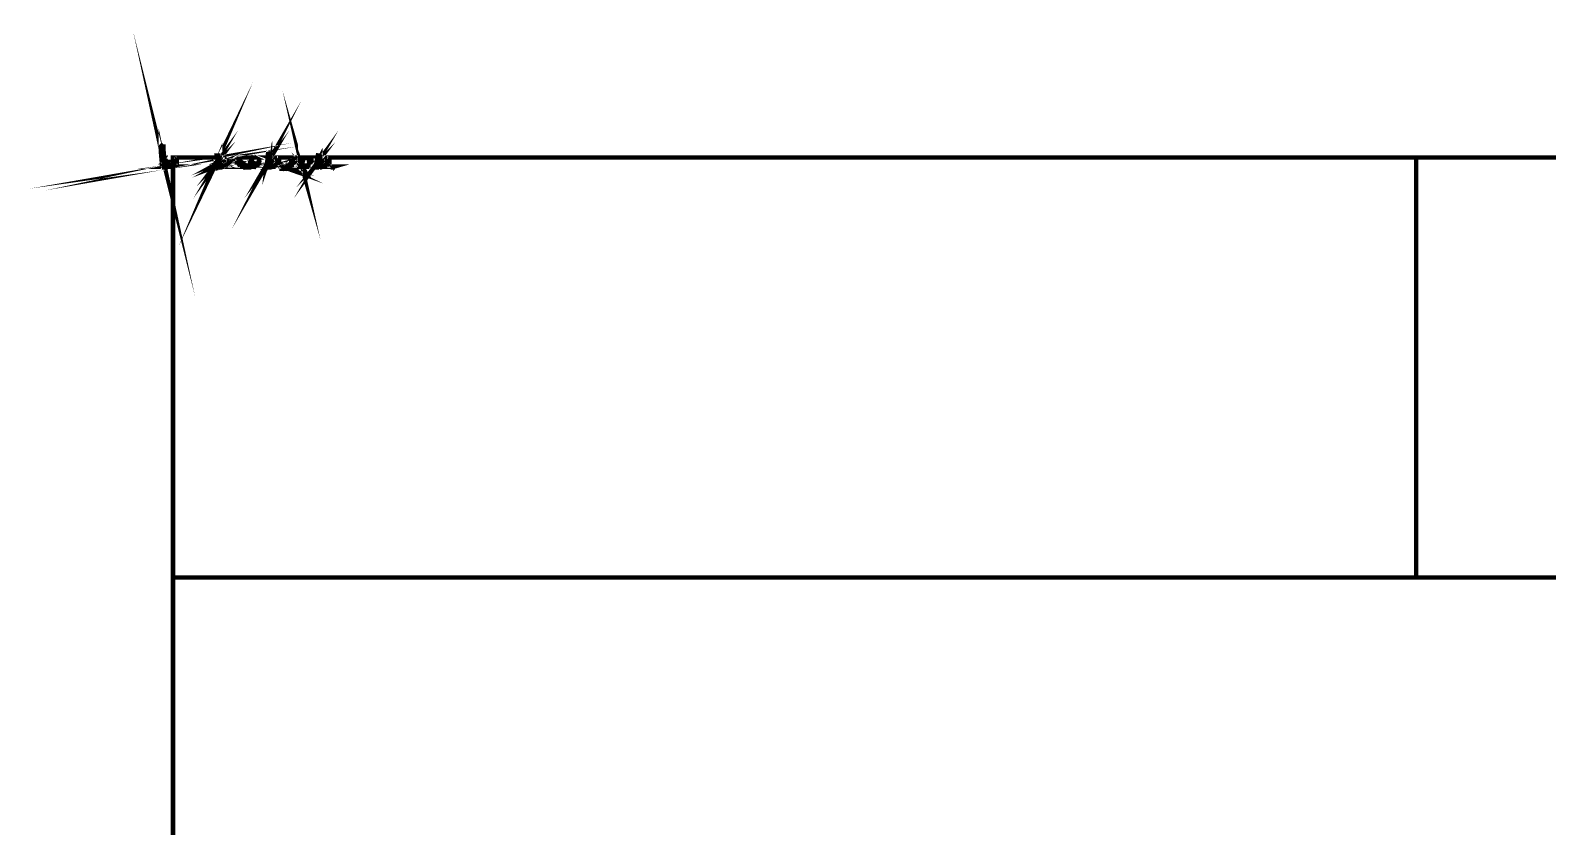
# Model space of a CAD drawing. Header units: inches. Extents: x -524 to 1067, y -71 to 1110.
# Drawn here: x 292.4 to 607.5, y 608 to 773.3 of the extents above; entities that cross this region are included whole.
import ezdxf

# ---------------------------------------------------------------- set-up
doc = ezdxf.new("R2010")
doc.units = ezdxf.units.IN
doc.header["$MEASUREMENT"] = 0
doc.layers.add('H', color=7, linetype='Continuous')
doc.layers.add('P', color=7, linetype='Continuous')

msp = doc.modelspace()

# ---------------------------------------------------------------- hatches: boundary and pattern name
at = {"layer": 'H', "linetype": 'Continuous'}
for points in [[(320.26, 745.45), (319.55, 749.18), (320, 749.63), (320.26, 745.45)], [(320.26, 745.45), (319.55, 748.92), (319.55, 749.18), (320.26, 745.45)], [(320.26, 745.45), (319.55, 748.21), (319.55, 748.92), (320.26, 745.45)], [(319.74, 745.45), (319.55, 748.21), (320.26, 745.45), (319.74, 745.45)], [(320.26, 745.7), (320.26, 745.9), (320.45, 746.16), (320.45, 747.05), (320.71, 747.31), (320.71, 747.51), (320.9, 747.31), (320.9, 747.05), (320.71, 746.86), (320.71, 745.9), (320.45, 745.7), (320.45, 745.45), (320.26, 745.7)], [(331.84, 747.51), (330.88, 745.45), (331.14, 747.76), (331.84, 747.76), (331.84, 747.51)], [(330.88, 745.45), (331.84, 747.51), (331.84, 747.05), (330.88, 745.45)], [(330.88, 745.45), (331.59, 746.86), (331.59, 747.05), (331.84, 747.05), (330.88, 745.45)], [(330.88, 745.45), (331.59, 746.86), (331.59, 746.35), (330.88, 745.45)], [(335.32, 745.9), (335.32, 747.05), (335.96, 746.86), (335.96, 746.16), (336.22, 745.9), (336.22, 745.7), (336.48, 745.7), (335.77, 745.45), (335.51, 745.7), (335.51, 745.9), (335.32, 745.9)], [(342.27, 747.51), (341.57, 745.45), (341.76, 747.76), (342.27, 747.76), (342.27, 747.51)], [(341.57, 745.45), (342.27, 747.51), (342.27, 747.05), (341.57, 745.45)], [(341.57, 745.45), (342.27, 747.05), (342.27, 746.86), (341.57, 745.45)], [(341.57, 745.45), (342.27, 746.86), (342.27, 746.35), (341.57, 745.45)], [(352.7, 747.51), (351.74, 745.45), (352.19, 747.76), (352.7, 747.76), (352.7, 747.51)], [(351.74, 745.45), (352.7, 747.51), (352.7, 747.05), (351.74, 745.45)], [(351.74, 745.45), (352.7, 747.05), (352.7, 746.86), (351.74, 745.45)], [(351.74, 745.45), (352.45, 746.48), (352.7, 746.86), (352.45, 746.48), (352.45, 746.35), (351.74, 745.45)], [(319.74, 745.19), (319.74, 745.45), (320.45, 745.19), (319.74, 745.19)], [(320.45, 745.19), (319.74, 745.45), (320.45, 745.45), (320.45, 745.19)], [(319.74, 744.99), (320.45, 745.19), (321.61, 744.99), (319.74, 744.99)], [(319.74, 744.99), (319.74, 745.19), (320.45, 745.19), (319.74, 744.99)], [(319.74, 744.74), (319.74, 744.99), (321.42, 744.99), (320, 744.74), (319.74, 744.74)], [(320, 744.74), (320, 744.74), (320.58, 744.87), (320.9, 744.99), (321.42, 744.99), (320.45, 744.8), (320.26, 744.74), (320, 744.74), (320, 744.74), (320.45, 744.8), (320.58, 744.87), (320, 744.74)], [(320.26, 745.45), (320.26, 745.7), (320.45, 745.45), (320.26, 745.45)], [(320.26, 744.74), (320.45, 744.99), (320.9, 744.99), (320.26, 744.74)], [(321.61, 744.99), (320.45, 745.19), (321.61, 745.19), (321.61, 744.99)], [(321.42, 745.19), (321.61, 745.45), (322.06, 745.19), (321.42, 745.19)], [(322.06, 745.19), (321.61, 745.45), (322.06, 745.45), (322.06, 745.19)], [(321.87, 745.45), (322.06, 745.7), (322.06, 745.9), (322.32, 745.9), (322.32, 746.35), (322.77, 746.16), (322.57, 746.16), (322.57, 745.9), (322.32, 745.7), (322.32, 745.45), (321.87, 745.45)], [(330.69, 744.55), (330.88, 744.74), (330.88, 744.55), (330.69, 744.55)], [(330.88, 745.45), (331.59, 746.35), (331.59, 746.16), (330.88, 745.45)], [(330.88, 745.45), (331.59, 746.16), (331.59, 745.9), (330.88, 745.45)], [(330.88, 745.45), (331.59, 745.9), (331.59, 745.7), (331.33, 745.7), (330.88, 745.45)], [(330.88, 745.45), (331.33, 745.7), (331.33, 745.45), (330.88, 745.45)], [(330.88, 744.99), (330.88, 745.45), (331.59, 745.45), (331.59, 745.19), (331.33, 745.19), (330.88, 744.99)], [(330.88, 744.99), (331.33, 745.19), (331.33, 744.99), (330.88, 744.99)], [(331.33, 744.74), (330.88, 744.99), (332.3, 744.99), (331.59, 744.74), (331.33, 744.74)], [(330.88, 744.74), (330.88, 744.99), (331.33, 744.74), (330.88, 744.74)], [(331.33, 745.45), (331.59, 745.7), (332.04, 745.9), (331.84, 745.7), (331.33, 745.45)], [(331.33, 745.45), (331.84, 745.7), (331.84, 745.45), (331.33, 745.45)], [(331.84, 745.9), (331.84, 746.16), (332.3, 746.16), (332.04, 745.9), (331.59, 745.7), (331.59, 745.9), (331.84, 745.9)], [(331.59, 744.99), (331.84, 745.19), (332.04, 745.19), (332.75, 744.99), (331.59, 744.99)], [(331.59, 744.74), (332.3, 744.99), (332.04, 744.74), (331.59, 744.74)], [(332.75, 744.99), (332.04, 745.19), (333, 745.19), (332.75, 744.99)], [(332.75, 745.19), (333, 745.45), (333.19, 745.19), (332.75, 745.19)], [(333.19, 745.7), (333.19, 746.16), (333.65, 746.16), (333.65, 745.9), (333.45, 745.7), (333.45, 745.45), (333.19, 745.45), (333.19, 745.19), (333, 745.45), (333.19, 745.7)], [(335.77, 745.45), (336.48, 745.7), (336.48, 745.45), (335.77, 745.45)], [(336.22, 744.99), (336.22, 745.19), (335.96, 745.19), (335.77, 745.45), (336.67, 745.45), (336.67, 745.19), (337.12, 745.19), (337.38, 744.99), (336.22, 744.99)], [(336.93, 744.74), (336.67, 744.99), (338.28, 744.99), (336.93, 744.74)], [(336.93, 744.74), (338.28, 744.99), (338.28, 744.74), (336.93, 744.74)], [(337.64, 745.7), (337.83, 745.9), (338.28, 745.9), (338.54, 745.7), (337.64, 745.7)], [(337.64, 745.45), (337.64, 745.7), (338.54, 745.7), (338.54, 745.45), (337.64, 745.45)], [(338.28, 744.99), (338.28, 745.19), (338.54, 745.19), (338.99, 744.99), (338.28, 744.99)], [(338.99, 744.99), (338.54, 745.19), (339.25, 745.19), (338.99, 744.99)], [(338.8, 745.19), (338.99, 745.45), (339.25, 745.19), (338.8, 745.19)], [(339.25, 745.19), (338.99, 745.45), (339.44, 745.45), (339.25, 745.19)], [(339.25, 745.45), (339.96, 746.16), (340.15, 746.16), (340.15, 745.9), (339.96, 745.7), (339.7, 745.7), (339.7, 745.45), (339.25, 745.45)], [(341.31, 744.99), (341.31, 745.45), (342.27, 745.45), (342.02, 745.19), (341.31, 744.99)], [(341.31, 744.99), (342.02, 745.19), (342.02, 744.99), (341.31, 744.99)], [(342.02, 744.74), (341.31, 744.99), (342.72, 744.99), (342.27, 744.74), (342.02, 744.74)], [(341.31, 744.74), (341.31, 744.99), (342.02, 744.74), (341.31, 744.74)], [(341.31, 744.55), (341.31, 744.74), (341.57, 744.74), (341.31, 744.55)], [(341.57, 745.45), (342.02, 746.16), (342.02, 746.35), (342.27, 746.35), (341.57, 745.45)], [(341.57, 745.45), (342.02, 746.16), (342.02, 745.9), (341.57, 745.45)], [(341.57, 745.45), (342.02, 745.9), (342.02, 745.7), (341.57, 745.45)], [(341.57, 745.45), (342.02, 745.7), (342.02, 745.45), (341.57, 745.45)], [(342.02, 745.7), (342.46, 746.16), (342.72, 746.16), (342.72, 745.9), (342.46, 745.9), (342.02, 745.7)], [(342.02, 745.45), (342.02, 745.7), (342.46, 745.9), (342.46, 745.7), (342.27, 745.45), (342.02, 745.45)], [(342.27, 744.99), (342.46, 745.19), (343.43, 744.99), (342.27, 744.99)], [(342.27, 744.74), (342.72, 744.99), (342.46, 744.74), (342.27, 744.74)], [(343.43, 744.99), (342.46, 745.19), (343.43, 745.19), (343.43, 744.99)], [(343.18, 745.19), (343.43, 745.45), (343.63, 745.45), (343.63, 745.7), (343.88, 745.9), (343.63, 746.16), (344.07, 746.16), (344.07, 745.7), (343.63, 745.19), (343.18, 745.19)], [(344.59, 744.74), (345.04, 744.99), (345.04, 744.74), (344.59, 744.74)], [(344.59, 744.74), (344.59, 744.99), (345.04, 744.99), (344.59, 744.74)], [(344.59, 744.55), (344.59, 744.74), (345.23, 744.74), (345.94, 744.55), (344.59, 744.55)], [(345.23, 744.29), (345.04, 744.55), (345.49, 744.55), (345.23, 744.29)], [(345.94, 744.55), (345.23, 744.74), (346.2, 744.74), (345.94, 744.55)], [(345.75, 744.74), (345.75, 744.99), (345.94, 745.19), (346.39, 744.99), (346.2, 744.99), (346.2, 744.74), (345.75, 744.74)], [(345.94, 745.45), (346.2, 745.7), (346.65, 745.7), (346.65, 745.45), (346.39, 745.19), (346.39, 744.99), (345.94, 745.19), (345.94, 745.45)], [(346.2, 745.9), (346.2, 746.16), (346.91, 746.16), (346.91, 745.9), (346.65, 745.7), (346.2, 745.9)], [(346.2, 745.7), (346.2, 745.9), (346.65, 745.7), (346.2, 745.7)], [(348.71, 745.19), (348.26, 745.7), (348.52, 745.7), (348.52, 745.9), (348.71, 745.19)], [(348.26, 745.19), (348.26, 745.7), (348.71, 745.19), (348.26, 745.19)], [(348.26, 744.99), (348.71, 745.19), (349.87, 745.19), (349.87, 744.99), (348.26, 744.99)], [(348.26, 744.99), (348.26, 745.19), (348.71, 745.19), (348.26, 744.99)], [(348.71, 745.19), (348.52, 746.16), (348.52, 746.35), (349.23, 746.6), (348.71, 745.19)], [(348.71, 745.19), (348.52, 745.9), (348.52, 746.16), (348.71, 745.19)], [(349.87, 745.19), (349.87, 745.45), (350.13, 745.45), (350.38, 745.7), (350.38, 746.16), (350.13, 746.35), (350.13, 746.6), (350.84, 746.35), (350.84, 745.9), (350.58, 745.9), (350.58, 745.45), (350.38, 745.45), (350.13, 745.19), (349.87, 745.19)], [(351.74, 745.45), (352.45, 746.35), (352.45, 746.16), (351.74, 745.45)], [(351.74, 745.45), (352.45, 746.16), (352.45, 745.9), (351.74, 745.45)], [(351.74, 745.45), (352.45, 745.9), (352.45, 745.7), (351.74, 745.45)], [(351.74, 745.45), (352.45, 745.7), (352.45, 745.45), (351.74, 745.45)], [(351.74, 744.99), (351.74, 745.45), (352.7, 745.45), (352.45, 745.19), (351.74, 744.99)], [(351.74, 744.99), (352.45, 745.19), (352.19, 744.99), (351.74, 744.99)], [(352.45, 744.74), (351.74, 744.99), (353.16, 744.99), (352.7, 744.74), (352.45, 744.74)], [(351.74, 744.74), (351.74, 744.99), (352.45, 744.74), (351.74, 744.74)], [(352.19, 745.45), (352.45, 745.7), (352.9, 745.9), (352.9, 745.7), (352.7, 745.7), (352.7, 745.45), (352.19, 745.45)], [(352.45, 745.7), (352.9, 746.16), (353.16, 746.16), (352.9, 745.9), (352.45, 745.7)], [(352.45, 744.99), (352.7, 745.19), (353.86, 744.99), (352.45, 744.99)], [(353.86, 744.99), (352.7, 745.19), (353.86, 745.19), (353.86, 744.99)], [(352.7, 744.74), (353.16, 744.99), (352.9, 744.74), (352.7, 744.74)], [(353.6, 745.19), (353.86, 745.45), (354.05, 745.45), (354.05, 746.16), (354.51, 746.16), (354.51, 745.7), (354.05, 745.19), (353.6, 745.19)], [(354.76, 744.74), (355.02, 744.99), (355.47, 744.99), (355.47, 744.74), (354.76, 744.74)]]:
    msp.add_hatch(color=256, dxfattribs=at).paths.add_polyline_path(points)

# ---------------------------------------------------------------- linework, layer by layer
at = {"layer": 'P', "const_width": 0.927}
for points in [[(319.48, 748.28), (320.19, 745.45), (319.48, 748.73), (319.48, 748.28)], [(348.45, 746.16), (348.71, 745.25), (348.45, 746.41)], [(320.19, 744.8), (321.09, 744.99), (320, 744.8)], [(320, 749.63), (319.48, 749.18), (320.19, 745.45)], [(320.19, 745.45), (320, 749.63)], [(331.59, 746.41), (330.88, 745.45), (331.59, 746.67)], [(331.59, 746.16), (330.88, 745.45), (331.59, 746.41)], [(342.21, 746.41), (341.5, 745.45), (342.21, 746.67), (342.21, 746.41)], [(342.02, 746.16), (341.5, 745.45), (342.02, 746.41)], [(342.21, 747.31), (342.21, 747.57), (341.5, 745.45)], [(352.45, 746.41), (351.74, 745.45), (352.45, 746.67), (352.45, 746.41)], [(352.45, 746.16), (351.74, 745.45), (352.45, 746.41)], [(321.09, 744.99), (320, 744.8), (321.35, 744.99), (321.09, 744.99)], [(319.48, 749.18), (320.19, 745.45), (319.48, 749.18)], [(320.19, 745.45), (319.48, 748.73), (319.48, 748.92)], [(319.48, 748.92), (320.19, 745.45)], [(319.48, 748.92), (320.19, 745.45), (319.48, 748.92), (319.48, 748.92)], [(319.48, 748.28), (320.19, 745.45)], [(320.19, 745.45), (319.74, 745.45), (319.48, 748.28)], [(320.45, 746.41), (320.64, 746.16), (320.45, 746.16)], [(322.02, -70.81), (322.02, 746.87), (1045.84, 746.87), (1045.84, -42.29)], [(322.77, 746.67), (322.25, 746.41), (322.25, 746.67)], [(322.25, 746.41), (322.77, 746.16), (322.77, 746.41)], [(322.25, 746.41), (322.77, 746.16), (322.25, 746.41), (322.77, 746.16)], [(322.77, 746.16), (322.25, 746.16), (322.25, 746.41)], [(331.33, 745.7), (330.88, 745.45), (331.59, 745.7)], [(331.33, 745.25), (330.88, 744.99), (331.59, 745.25)], [(330.88, 745.45), (331.78, 747.31), (331.78, 747.57), (330.88, 745.45)], [(330.88, 745.45), (331.07, 747.76)], [(331.78, 747.57), (330.88, 745.45)], [(330.88, 745.45), (331.78, 747.31)], [(330.88, 745.45), (331.59, 747.12)], [(330.88, 745.45), (331.59, 747.12)], [(331.78, 747.12), (330.88, 745.45)], [(331.78, 747.12), (330.88, 745.45)], [(331.59, 746.86), (330.88, 745.45)], [(331.59, 746.86), (330.88, 745.45)], [(330.88, 745.45), (331.59, 746.67)], [(330.88, 745.45), (331.59, 745.7), (331.59, 745.96), (330.88, 745.45)], [(330.88, 745.45), (331.59, 746.41), (331.59, 746.41), (330.88, 745.45)], [(333.19, 746.16), (333.19, 746.41), (333.65, 746.16)], [(333.19, 746.41), (333.65, 746.16), (333.65, 746.41)], [(335.26, 746.67), (335.96, 746.41), (335.96, 746.67)], [(335.26, 746.41), (335.96, 746.16), (335.96, 746.41)], [(335.26, 746.41), (335.96, 746.16)], [(337.83, 746.41), (338.28, 745.96), (337.83, 746.41)], [(337.83, 746.41), (338.28, 745.96)], [(337.83, 746.41), (338.28, 745.96), (337.83, 746.41)], [(338.28, 745.96), (338.73, 747.31)], [(345.23, 744.8), (345.94, 744.55), (345.43, 744.8)], [(339.89, 746.16), (340.15, 746.41)], [(341.76, 747.76), (342.21, 747.57), (341.5, 745.45), (341.76, 747.76)], [(341.5, 745.45), (342.21, 747.12), (342.21, 746.86)], [(341.5, 745.45), (342.21, 746.67), (342.21, 746.86), (341.5, 745.45)], [(341.5, 745.45), (342.21, 747.31)], [(341.5, 745.45), (342.21, 747.31)], [(341.5, 745.45), (342.21, 747.12)], [(342.21, 747.12), (341.5, 745.45)], [(342.21, 747.12), (341.5, 745.45)], [(342.21, 746.86), (341.5, 745.45)], [(341.5, 745.45), (342.02, 746.41), (342.21, 746.41), (341.5, 745.45)], [(342.46, 746.41), (342.66, 746.16), (342.92, 746.41)], [(343.63, 746.16), (343.63, 746.41), (344.07, 746.16)], [(343.63, 746.67), (344.07, 746.41), (344.07, 746.67)], [(343.63, 746.41), (344.07, 746.16), (344.07, 746.41)], [(347.1, 746.67), (346.39, 746.67), (346.84, 746.41), (347.1, 746.67)], [(346.39, 746.41), (346.84, 746.16), (346.84, 746.41)], [(346.39, 746.41), (346.84, 746.16), (346.39, 746.41)], [(348.26, 745.7), (348.71, 745.25), (348.45, 745.7)], [(350.77, 746.67), (350.06, 746.67), (350.77, 746.41), (350.77, 746.67)], [(348.71, 745.25), (348.45, 746.41), (349.16, 746.67)], [(348.71, 745.25), (348.45, 746.16), (348.45, 745.96)], [(348.45, 745.7), (348.45, 745.96), (348.71, 745.25)], [(349.16, 746.67), (348.71, 745.25)], [(350.06, 746.41), (350.32, 746.16)], [(350.32, 746.16), (350.77, 746.41), (350.77, 746.16)], [(350.32, 746.16), (350.77, 746.41)], [(350.32, 745.96), (350.77, 746.16), (350.77, 745.96)], [(351.74, 745.45), (352.64, 747.12), (352.64, 746.86)], [(351.74, 745.45), (352.19, 747.76)], [(352.64, 747.57), (351.74, 745.45)], [(352.64, 747.57), (351.74, 745.45)], [(351.74, 745.45), (352.64, 747.31)], [(351.74, 745.45), (352.64, 747.31)], [(351.74, 745.45), (352.64, 747.12)], [(352.64, 747.12), (351.74, 745.45)], [(352.64, 747.12), (351.74, 745.45)], [(352.64, 746.86), (351.74, 745.45)], [(352.64, 746.86), (351.74, 745.45)], [(351.74, 745.45), (352.45, 746.67)], [(351.74, 745.45), (352.45, 746.41), (352.45, 746.41), (351.74, 745.45)], [(352.9, 746.41), (353.09, 746.16), (353.34, 746.41)], [(354.05, 746.67), (354.51, 746.41), (354.51, 746.67)], [(354.05, 746.41), (354.51, 746.16), (354.51, 746.41)], [(354.51, 746.16), (354.05, 746.16), (354.05, 746.41)], [(354.05, 746.41), (354.51, 746.16)], [(580.18, 746.87), (580.18, 659.7)], [(320.19, 745.96), (320.64, 745.96), (320.19, 745.7)], [(320, 744.8), (319.74, 744.99), (319.74, 744.8)], [(319.74, 745.45), (320.45, 745.25), (319.74, 745.45)], [(320.19, 745.45), (319.74, 745.45), (320.19, 745.45)], [(320.45, 745.45), (319.74, 745.45)], [(319.74, 745.45), (320.45, 745.25), (320.45, 745.45)], [(319.74, 745.45), (320.45, 745.25), (319.74, 745.45)], [(319.74, 744.99), (320.45, 745.25)], [(319.74, 745.25), (320.45, 745.25), (319.74, 745.25), (320.45, 745.25)], [(320.45, 745.25), (319.74, 744.99)], [(319.74, 744.99), (319.74, 745.25)], [(319.74, 745.25), (320.45, 745.25), (320.45, 745.25), (319.74, 745.25)], [(321.35, 744.99), (320, 744.8), (319.74, 744.99)], [(319.74, 744.99), (321.35, 744.99)], [(319.74, 744.99), (319.74, 744.8), (319.74, 744.99)], [(321.61, 744.99), (319.74, 744.99)], [(321.61, 744.99), (319.74, 744.99), (321.35, 744.99), (321.61, 744.99)], [(319.74, 744.8), (320, 744.8)], [(320, 744.8), (321.35, 744.99)], [(321.35, 744.99), (320, 744.8)], [(320, 744.8), (320.19, 744.8)], [(320.19, 745.96), (320.45, 746.16)], [(320.64, 745.96), (320.19, 745.96)], [(320.64, 745.96), (320.19, 745.96)], [(320.19, 745.96), (320.64, 745.96)], [(320.19, 745.7), (320.19, 745.96)], [(320.64, 745.96), (320.19, 745.7)], [(320.19, 745.7), (320.45, 745.7), (320.64, 745.96)], [(320.19, 745.7), (320.45, 745.45), (320.19, 745.7)], [(320.19, 745.7), (320.19, 745.7), (320.19, 745.7)], [(320.19, 745.45), (320.45, 745.45), (320.19, 745.45)], [(320.45, 744.99), (320.19, 744.8), (320.45, 744.99)], [(320.64, 744.99), (320.19, 744.8)], [(320.19, 744.8), (320.9, 744.99)], [(320.19, 744.8), (320.9, 744.99), (320.9, 744.99), (320.19, 744.8)], [(320.9, 744.99), (320.19, 744.8)], [(320.19, 744.8), (321.09, 744.99)], [(320.45, 746.16), (320.64, 745.96)], [(320.45, 745.7), (320.45, 745.45), (320.45, 745.7)], [(320.64, 745.25), (321.61, 745.25), (320.45, 745.25), (320.64, 745.25)], [(321.61, 745.25), (320.45, 745.25)], [(320.45, 745.25), (321.61, 744.99)], [(320.45, 745.25), (321.61, 744.99)], [(320.45, 744.99), (320.64, 744.99), (320.45, 744.99)], [(320.9, 744.99), (320.64, 744.99)], [(320.9, 745.25), (321.61, 745.25), (320.9, 745.25)], [(320.9, 745.25), (321.61, 745.25), (320.9, 745.25), (320.9, 745.25)], [(321.09, 744.99), (320.9, 744.99)], [(321.09, 745.25), (321.61, 745.25)], [(321.61, 745.25), (321.09, 745.25)], [(321.8, 745.25), (321.09, 745.25), (321.35, 745.25)], [(321.8, 745.25), (321.09, 745.25), (321.61, 745.25), (321.8, 745.25)], [(321.61, 745.45), (321.35, 745.25)], [(321.35, 745.25), (322.06, 745.25)], [(321.35, 745.25), (322.06, 745.25), (321.35, 745.25), (321.35, 745.25), (322.06, 745.25)], [(321.35, 745.25), (321.8, 745.25)], [(321.35, 745.25), (321.8, 745.25)], [(321.35, 744.99), (321.35, 744.99)], [(321.61, 745.45), (322.06, 745.25), (322.06, 745.45)], [(322.06, 745.25), (321.61, 745.45)], [(321.8, 745.45), (321.61, 745.45), (321.8, 745.45)], [(322.06, 745.45), (321.61, 745.45)], [(321.61, 744.99), (321.61, 745.25)], [(322.06, 745.7), (321.8, 745.45), (322.06, 745.7)], [(322.25, 745.7), (321.8, 745.45)], [(321.8, 745.45), (322.25, 745.45), (321.8, 745.45), (322.25, 745.45), (321.8, 745.45), (321.8, 745.45), (322.25, 745.45)], [(321.8, 745.45), (322.06, 745.45), (322.25, 745.45)], [(321.8, 745.45), (322.25, 745.45)], [(321.8, 745.25), (322.06, 745.25)], [(322.25, 745.96), (322.06, 745.96)], [(322.06, 745.96), (322.25, 745.96)], [(322.51, 745.96), (322.06, 745.96)], [(322.06, 745.96), (322.25, 745.7), (322.51, 745.96)], [(322.06, 745.96), (322.25, 745.7)], [(322.06, 745.7), (322.06, 745.96)], [(322.25, 745.7), (322.06, 745.7)], [(322.77, 746.16), (322.25, 746.16), (322.51, 746.16), (322.77, 746.16)], [(322.25, 746.16), (322.51, 745.96)], [(322.51, 745.96), (322.25, 745.96)], [(322.25, 745.7), (322.25, 745.7), (322.25, 745.7)], [(322.25, 745.45), (322.25, 745.7)], [(331.59, 744.99), (332.68, 744.99), (331.78, 745.25), (331.59, 744.99)], [(332.23, 746.16), (331.78, 745.96), (332.04, 745.96)], [(332.94, 745.25), (332.04, 745.25), (332.68, 744.99)], [(330.88, 744.55), (330.62, 744.55), (330.88, 744.55)], [(330.88, 745.45), (331.59, 746.16)], [(330.88, 745.45), (331.59, 746.16), (331.59, 746.16), (330.88, 745.45)], [(331.59, 745.96), (330.88, 745.45)], [(331.33, 745.7), (330.88, 745.45), (331.33, 745.7)], [(331.59, 745.25), (330.88, 745.45), (330.88, 745.25)], [(331.33, 745.45), (330.88, 745.45), (331.33, 745.45), (331.33, 745.45)], [(331.59, 745.25), (330.88, 745.45)], [(330.88, 745.45), (331.59, 745.45)], [(330.88, 745.45), (331.59, 745.45)], [(331.59, 745.45), (330.88, 745.45)], [(330.88, 745.45), (330.88, 745.45)], [(331.59, 745.45), (330.88, 745.45)], [(330.88, 745.45), (331.33, 745.45), (331.59, 745.45)], [(331.33, 745.25), (330.88, 744.99), (331.33, 745.25)], [(330.88, 744.99), (331.59, 745.25)], [(331.59, 745.25), (330.88, 745.25)], [(330.88, 745.25), (330.88, 744.99)], [(331.59, 745.25), (330.88, 745.25), (331.59, 745.25), (331.59, 745.25), (330.88, 745.25)], [(332.23, 744.99), (330.88, 744.99)], [(330.88, 744.99), (331.33, 744.8)], [(331.33, 744.8), (330.88, 744.99), (331.33, 744.8), (330.88, 744.99)], [(330.88, 744.99), (330.88, 744.8), (331.33, 744.8)], [(332.49, 744.99), (330.88, 744.99), (332.49, 744.99), (330.88, 744.99), (332.23, 744.99), (332.49, 744.99)], [(330.88, 744.99), (332.23, 744.99), (332.23, 744.99), (330.88, 744.99)], [(332.49, 744.99), (330.88, 744.99), (332.68, 744.99), (332.49, 744.99)], [(330.88, 744.99), (332.68, 744.99), (331.33, 744.99), (330.88, 744.99)], [(331.33, 744.99), (330.88, 744.99), (330.88, 744.99)], [(330.88, 744.99), (331.33, 744.99)], [(330.88, 744.8), (330.88, 744.8), (330.88, 744.8)], [(330.88, 744.8), (331.07, 744.8), (330.88, 744.8), (331.07, 744.8), (330.88, 744.8)], [(331.33, 744.8), (330.88, 744.8), (331.33, 744.8)], [(331.59, 744.8), (332.04, 744.8), (332.23, 744.99), (331.59, 744.8)], [(331.59, 745.7), (331.33, 745.7)], [(331.78, 745.7), (331.33, 745.45), (331.78, 745.7)], [(331.59, 745.7), (331.33, 745.45), (331.59, 745.7)], [(331.78, 745.45), (331.33, 745.45), (331.59, 745.45), (331.78, 745.45)], [(331.59, 745.25), (331.33, 745.25)], [(331.33, 744.99), (332.68, 744.99), (332.68, 744.99), (331.33, 744.99)], [(331.33, 744.8), (332.23, 744.99)], [(336.67, 745.25), (335.71, 745.45), (336.67, 745.45), (336.67, 745.25)], [(332.04, 745.96), (331.59, 745.7), (331.59, 745.96)], [(331.59, 745.7), (332.04, 745.96)], [(331.78, 745.96), (331.59, 745.96)], [(331.59, 745.96), (331.78, 745.96)], [(332.04, 745.96), (331.59, 745.96), (332.04, 745.96), (332.04, 745.96), (331.59, 745.96)], [(331.78, 745.7), (331.59, 745.7)], [(331.59, 745.45), (331.59, 745.25)], [(331.59, 744.99), (332.68, 744.99)], [(332.68, 744.99), (331.59, 744.99)], [(331.59, 744.8), (332.23, 744.99), (331.59, 744.8)], [(331.78, 746.16), (332.23, 746.16)], [(332.23, 746.16), (331.78, 745.96)], [(332.04, 745.96), (331.78, 745.7)], [(331.78, 745.7), (331.78, 745.7), (331.78, 745.7)], [(332.68, 744.99), (331.78, 745.25)], [(331.78, 745.25), (332.04, 745.25), (332.68, 744.99)], [(331.78, 744.8), (332.04, 744.8)], [(332.04, 744.8), (331.78, 744.8)], [(333.19, 746.16), (333.65, 746.16), (333.19, 745.96)], [(332.04, 746.16), (332.23, 746.16), (332.04, 746.16)], [(332.04, 745.96), (332.23, 746.16)], [(332.04, 746.16), (332.23, 746.16), (332.04, 746.16)], [(332.23, 745.25), (332.94, 745.25), (332.23, 745.25), (332.94, 745.25), (332.04, 745.25), (332.23, 745.25)], [(332.23, 745.25), (332.94, 745.25), (332.49, 745.25), (332.23, 745.25)], [(335.96, 745.25), (336.67, 745.25), (335.71, 745.45)], [(332.94, 745.25), (332.49, 745.25)], [(332.49, 745.25), (332.94, 745.25)], [(332.49, 745.25), (332.94, 745.25)], [(332.94, 745.25), (332.49, 745.25), (332.49, 745.25), (332.94, 745.25)], [(332.49, 745.25), (332.49, 745.25)], [(332.49, 745.25), (332.94, 745.25)], [(332.68, 745.25), (333.19, 745.25), (332.49, 745.25), (332.68, 745.25)], [(333.19, 745.25), (332.49, 745.25)], [(332.49, 745.25), (332.94, 745.25)], [(332.94, 745.45), (332.68, 745.25)], [(332.68, 744.99), (332.94, 745.25)], [(332.68, 745.25), (333.19, 745.25)], [(333.19, 745.7), (332.94, 745.45), (333.19, 745.7)], [(333.39, 745.7), (332.94, 745.45)], [(332.94, 745.45), (333.39, 745.45), (333.39, 745.7)], [(333.19, 745.25), (332.94, 745.45)], [(332.94, 745.45), (333.39, 745.45), (332.94, 745.45), (332.94, 745.45), (333.39, 745.45)], [(332.94, 745.45), (333.19, 745.45), (333.39, 745.45)], [(332.94, 745.45), (332.94, 745.45), (332.94, 745.45)], [(332.94, 745.25), (332.94, 745.25)], [(332.94, 745.25), (333.19, 745.25)], [(333.19, 746.16), (333.65, 746.16)], [(333.65, 746.16), (333.19, 746.16)], [(333.65, 746.16), (333.19, 745.96)], [(333.19, 746.16), (333.65, 746.16)], [(333.65, 746.16), (333.65, 746.16), (333.19, 746.16), (333.65, 746.16)], [(333.19, 746.16), (333.65, 746.16)], [(333.65, 746.16), (333.19, 746.16)], [(333.19, 745.96), (333.65, 745.96)], [(333.19, 745.96), (333.65, 745.96), (333.19, 745.96), (333.19, 745.96), (333.65, 745.96)], [(333.19, 745.96), (333.39, 745.7), (333.65, 745.96)], [(333.19, 745.96), (333.39, 745.7)], [(333.19, 745.7), (333.19, 745.96)], [(333.39, 745.7), (333.19, 745.7)], [(333.19, 745.45), (333.19, 745.25), (333.19, 745.45)], [(333.39, 745.7), (333.39, 745.7), (333.39, 745.7)], [(337.38, 744.99), (336.22, 744.99), (337.12, 745.25)], [(336.22, 744.99), (337.12, 745.25), (336.22, 745.25)], [(335.96, 746.16), (335.26, 746.16)], [(335.96, 746.16), (335.26, 746.16), (335.96, 746.16), (335.96, 746.16), (335.26, 746.16)], [(335.96, 746.16), (335.26, 745.96), (335.26, 746.16)], [(335.96, 746.16), (335.26, 745.96)], [(335.26, 745.96), (336.22, 745.96), (335.96, 746.16)], [(335.26, 745.96), (336.22, 745.96)], [(335.51, 745.96), (335.26, 745.96)], [(336.22, 745.96), (335.51, 745.96)], [(336.22, 745.96), (335.51, 745.96)], [(335.51, 745.96), (336.22, 745.7), (336.22, 745.96)], [(335.51, 745.96), (336.22, 745.7)], [(335.51, 745.7), (335.51, 745.96)], [(336.22, 745.7), (335.51, 745.7)], [(336.22, 745.7), (335.51, 745.7), (336.41, 745.7), (336.22, 745.7)], [(335.51, 745.7), (336.41, 745.7), (335.51, 745.7), (335.51, 745.7), (336.41, 745.7), (335.51, 745.7)], [(336.41, 745.7), (336.41, 745.7), (335.51, 745.7)], [(336.41, 745.7), (335.71, 745.45), (335.51, 745.7)], [(336.41, 745.7), (335.71, 745.45), (336.41, 745.7)], [(335.71, 745.45), (335.96, 745.25)], [(335.71, 745.45), (336.67, 745.45), (336.41, 745.45), (335.71, 745.45)], [(336.41, 745.45), (335.71, 745.45), (335.71, 745.45)], [(335.71, 745.45), (336.41, 745.45)], [(338.28, 745.96), (337.83, 745.96), (338.48, 745.7)], [(337.12, 745.25), (335.96, 745.25), (336.22, 745.25)], [(337.12, 745.25), (335.96, 745.25)], [(335.96, 745.25), (336.87, 745.25)], [(335.96, 745.25), (336.87, 745.25)], [(336.87, 745.25), (335.96, 745.25), (335.96, 745.25), (336.87, 745.25)], [(335.96, 745.25), (336.67, 745.25), (336.87, 745.25)], [(336.22, 745.25), (336.22, 744.99)], [(337.12, 745.25), (336.22, 745.25), (337.12, 745.25), (337.12, 745.25), (336.22, 745.25)], [(336.41, 744.99), (337.57, 744.99), (336.22, 744.99), (336.41, 744.99)], [(337.57, 744.99), (336.22, 744.99), (337.57, 744.99), (337.57, 744.99), (336.22, 744.99)], [(337.57, 744.99), (337.38, 744.99), (336.22, 744.99)], [(337.83, 744.99), (338.73, 744.99), (336.41, 744.99), (337.83, 744.99)], [(338.73, 744.99), (336.41, 744.99)], [(336.41, 744.99), (338.73, 744.99)], [(336.41, 744.99), (338.73, 744.99)], [(338.73, 744.99), (336.41, 744.99), (336.41, 744.99), (338.73, 744.99)], [(336.41, 744.99), (338.48, 744.99), (338.73, 744.99)], [(336.41, 744.99), (338.48, 744.99), (336.67, 744.99)], [(336.67, 744.99), (336.41, 744.99)], [(337.83, 744.99), (336.41, 744.99), (337.57, 744.99), (337.83, 744.99)], [(337.83, 746.16), (338.28, 745.96), (337.83, 745.96)], [(337.83, 745.96), (338.48, 745.7), (337.57, 745.7)], [(338.48, 744.99), (336.67, 744.99), (338.28, 744.99), (338.48, 744.99)], [(336.67, 744.99), (338.28, 744.99)], [(338.28, 744.99), (336.87, 744.8), (336.67, 744.99)], [(336.87, 745.25), (337.12, 745.25)], [(338.28, 744.99), (336.87, 744.8), (338.28, 744.99)], [(337.83, 744.8), (336.87, 744.8), (337.12, 744.8)], [(337.83, 744.8), (336.87, 744.8), (338.02, 744.8), (337.83, 744.8)], [(336.87, 744.8), (338.02, 744.8), (338.28, 744.8), (336.87, 744.8)], [(338.28, 744.8), (336.87, 744.8), (336.87, 744.8), (338.28, 744.8)], [(337.12, 745.25), (337.38, 744.99)], [(337.38, 744.8), (337.83, 744.8), (337.12, 744.8), (337.38, 744.8)], [(337.83, 744.8), (337.12, 744.8), (337.83, 744.8), (337.83, 744.8), (337.12, 744.8)], [(337.57, 744.8), (337.38, 744.8), (337.57, 744.8), (337.83, 744.8)], [(337.57, 745.7), (337.83, 745.96)], [(338.48, 745.7), (337.57, 745.7), (338.48, 745.7), (338.48, 745.7)], [(338.48, 745.7), (337.57, 745.7)], [(337.57, 745.7), (338.48, 745.45)], [(337.57, 745.7), (338.48, 745.45)], [(338.48, 745.45), (337.57, 745.45), (337.57, 745.7)], [(338.02, 745.45), (337.57, 745.45), (338.02, 745.45), (337.57, 745.45), (337.83, 745.45), (338.02, 745.45)], [(337.57, 745.45), (337.57, 745.45), (337.57, 745.45)], [(337.57, 745.45), (337.57, 745.45), (337.57, 745.45)], [(338.48, 745.45), (337.57, 745.45), (338.48, 745.45)], [(338.28, 745.45), (337.57, 745.45), (338.02, 745.45), (338.28, 745.45)], [(338.48, 745.45), (337.57, 745.45), (338.48, 745.45), (338.48, 745.45)], [(337.83, 744.8), (337.57, 744.8)], [(338.99, 745.45), (338.73, 745.25), (339.18, 745.25), (338.99, 745.45)], [(338.28, 745.96), (337.83, 745.96)], [(337.83, 745.96), (338.28, 745.96)], [(338.28, 745.96), (337.83, 745.96)], [(337.83, 745.96), (338.28, 745.96)], [(338.28, 745.96), (337.83, 745.96), (337.83, 745.96)], [(337.83, 745.96), (338.28, 745.96)], [(337.83, 744.99), (338.73, 744.99), (337.83, 744.99), (337.83, 744.99)], [(338.02, 744.99), (338.73, 744.99), (338.02, 744.99)], [(338.02, 744.99), (338.73, 744.99), (338.28, 744.99)], [(338.28, 744.99), (338.02, 744.99)], [(338.48, 745.7), (338.28, 745.96)], [(338.99, 744.99), (338.28, 745.25)], [(338.28, 745.25), (338.28, 744.99)], [(338.99, 744.99), (338.28, 745.25)], [(338.28, 745.25), (338.48, 745.25)], [(338.73, 744.99), (338.28, 744.99), (338.99, 744.99)], [(338.28, 744.99), (338.99, 744.99)], [(338.48, 745.45), (338.48, 745.7)], [(338.48, 745.7), (338.48, 745.45), (338.48, 745.7)], [(338.48, 745.25), (338.99, 744.99)], [(339.18, 745.25), (338.48, 745.25), (339.18, 745.25), (338.48, 745.25)], [(338.48, 745.25), (338.99, 744.99), (339.18, 745.25)], [(339.18, 745.25), (338.48, 745.25), (338.73, 745.25)], [(338.73, 745.25), (339.18, 745.25)], [(339.18, 745.25), (338.73, 745.25)], [(338.73, 745.25), (339.18, 745.25)], [(338.73, 745.25), (339.18, 745.25)], [(339.18, 745.25), (339.18, 745.25), (338.73, 745.25)], [(338.99, 744.99), (338.73, 744.99)], [(338.73, 744.99), (338.73, 744.99)], [(338.99, 745.45), (339.44, 745.45), (338.99, 745.45), (338.99, 745.45), (339.44, 745.45)], [(338.99, 745.45), (339.18, 745.25), (339.44, 745.45)], [(339.44, 745.7), (339.18, 745.45), (339.44, 745.7)], [(339.63, 745.7), (339.18, 745.45)], [(339.18, 745.45), (339.44, 745.45), (339.18, 745.45)], [(339.18, 745.45), (339.63, 745.45)], [(339.18, 745.45), (339.63, 745.45), (339.18, 745.45), (339.18, 745.45), (339.63, 745.45)], [(339.18, 745.45), (339.44, 745.45), (339.63, 745.45)], [(339.44, 745.7), (339.63, 745.96)], [(339.89, 745.7), (339.44, 745.7)], [(339.89, 745.7), (339.44, 745.7)], [(339.44, 745.7), (339.89, 745.7)], [(339.44, 745.7), (339.89, 745.7)], [(339.89, 745.7), (339.44, 745.7), (339.44, 745.7), (339.89, 745.7)], [(339.44, 745.7), (339.63, 745.7), (339.89, 745.7)], [(339.63, 745.96), (339.89, 746.16)], [(340.15, 745.96), (339.63, 745.96)], [(340.15, 745.96), (339.63, 745.96), (340.15, 745.96), (340.15, 745.96), (339.63, 745.96), (340.15, 745.96)], [(339.63, 745.96), (339.63, 745.96), (340.15, 745.96)], [(339.63, 745.96), (339.89, 745.7), (340.15, 745.96)], [(339.63, 745.96), (339.89, 745.7)], [(339.63, 745.45), (339.63, 745.7)], [(343.37, 745.25), (342.46, 745.25), (343.37, 744.99)], [(339.89, 746.16), (340.15, 746.16), (339.89, 746.16), (339.89, 746.16), (339.89, 746.16)], [(339.89, 746.16), (340.15, 745.96)], [(340.34, 746.16), (339.89, 746.16)], [(340.34, 746.16), (339.89, 746.16), (340.15, 746.16), (340.34, 746.16)], [(339.89, 745.7), (339.89, 745.7)], [(342.46, 744.8), (342.21, 744.8), (342.66, 744.99), (342.21, 744.8)], [(342.21, 744.99), (343.37, 744.99), (342.46, 745.25)], [(344.53, 744.8), (345.94, 744.55), (345.23, 744.8)], [(342.02, 745.7), (342.46, 745.7), (342.02, 745.45)], [(341.5, 744.8), (341.31, 744.55), (341.31, 744.8)], [(342.21, 745.45), (341.31, 745.45), (341.5, 745.45)], [(342.21, 745.45), (341.31, 745.45)], [(341.31, 745.45), (342.02, 745.25), (342.21, 745.45)], [(341.31, 745.45), (342.02, 745.25)], [(341.31, 745.25), (341.31, 745.45)], [(342.02, 745.25), (341.31, 744.99), (342.02, 745.25)], [(342.02, 745.25), (341.31, 745.25)], [(342.02, 745.25), (341.31, 745.25), (342.02, 745.25), (342.02, 745.25), (341.31, 745.25)], [(342.02, 745.25), (341.31, 744.99), (341.31, 745.25)], [(342.02, 745.25), (341.31, 744.99), (342.02, 745.25)], [(341.76, 744.8), (341.31, 744.99), (341.31, 744.8)], [(342.66, 744.99), (341.31, 744.99)], [(341.31, 744.99), (342.02, 744.8)], [(342.02, 744.8), (341.31, 744.99), (342.02, 744.8)], [(343.18, 744.99), (341.31, 744.99)], [(341.31, 744.99), (342.02, 744.99)], [(343.18, 744.99), (341.31, 744.99)], [(341.31, 744.99), (342.92, 744.99), (343.18, 744.99)], [(341.31, 744.99), (342.92, 744.99), (342.92, 744.99), (341.31, 744.99), (342.92, 744.99), (341.31, 744.99), (342.92, 744.99)], [(341.31, 744.99), (342.66, 744.99), (342.92, 744.99)], [(342.02, 744.99), (341.31, 744.99), (341.31, 744.99), (342.02, 744.99)], [(341.31, 744.8), (341.5, 744.8)], [(341.76, 744.8), (341.31, 744.8), (341.76, 744.8), (341.31, 744.8), (341.5, 744.8), (341.76, 744.8)], [(341.31, 744.8), (341.5, 744.8), (341.31, 744.8)], [(341.31, 744.8), (341.76, 744.8)], [(341.31, 744.55), (341.31, 744.55), (341.31, 744.55)], [(341.5, 745.45), (342.02, 746.16)], [(341.5, 745.45), (342.02, 746.16), (342.02, 746.16), (341.5, 745.45)], [(342.02, 745.96), (341.5, 745.45), (342.02, 745.96)], [(342.02, 745.96), (341.5, 745.45)], [(342.02, 745.7), (341.5, 745.45), (342.02, 745.7)], [(342.02, 745.7), (341.5, 745.45), (342.02, 745.7)], [(342.02, 745.45), (341.5, 745.45), (342.02, 745.45), (342.02, 745.45)], [(342.02, 745.45), (341.5, 745.45)], [(341.5, 745.45), (342.21, 745.45)], [(341.5, 745.45), (342.21, 745.45)], [(342.46, 745.96), (342.02, 745.7), (342.46, 745.96)], [(342.21, 745.96), (342.02, 745.7), (342.21, 745.96)], [(342.02, 745.7), (342.02, 745.7)], [(342.46, 745.7), (342.02, 745.7)], [(342.02, 745.7), (342.46, 745.7)], [(342.02, 745.45), (342.02, 745.7)], [(342.46, 745.7), (342.02, 745.45)], [(342.21, 745.45), (342.02, 745.45)], [(342.02, 745.45), (342.21, 745.45)], [(342.02, 745.45), (342.21, 745.45), (342.02, 745.45)], [(342.02, 745.25), (342.02, 745.25)], [(342.21, 744.99), (343.37, 744.99), (342.02, 744.99), (342.21, 744.99)], [(343.37, 744.99), (342.02, 744.99), (343.18, 744.99), (343.37, 744.99)], [(342.02, 744.8), (342.66, 744.99)], [(342.02, 744.99), (343.18, 744.99)], [(342.46, 746.16), (342.21, 745.96), (342.46, 746.16)], [(342.66, 746.16), (342.21, 745.96)], [(342.21, 745.96), (342.66, 745.96)], [(342.21, 745.96), (342.66, 745.96), (342.21, 745.96), (342.21, 745.96), (342.66, 745.96)], [(342.21, 745.96), (342.46, 745.96), (342.66, 745.96)], [(342.21, 745.45), (342.46, 745.7)], [(342.46, 745.25), (342.21, 744.99)], [(342.21, 744.8), (342.66, 744.99), (342.21, 744.8)], [(342.21, 744.8), (342.46, 744.8)], [(342.46, 746.16), (342.66, 746.16), (342.46, 746.16)], [(342.46, 746.16), (342.66, 746.16), (342.46, 746.16)], [(342.46, 745.7), (342.46, 745.7)], [(342.66, 745.25), (343.37, 745.25), (342.46, 745.25), (342.66, 745.25)], [(342.46, 745.25), (343.37, 744.99), (342.46, 745.25), (342.46, 745.25)], [(343.18, 745.25), (343.63, 745.25), (343.37, 745.45), (343.18, 745.25)], [(342.92, 745.25), (343.37, 745.25)], [(343.37, 745.25), (342.92, 745.25)], [(343.63, 745.25), (342.92, 745.25), (343.18, 745.25)], [(343.63, 745.25), (342.92, 745.25)], [(342.92, 745.25), (343.37, 745.25)], [(342.92, 745.25), (343.37, 745.25)], [(343.37, 745.25), (342.92, 745.25), (342.92, 745.25)], [(343.37, 745.45), (343.82, 745.45), (343.63, 745.25)], [(343.18, 745.25), (343.63, 745.25)], [(343.63, 745.25), (343.18, 745.25)], [(343.18, 745.25), (343.63, 745.25)], [(343.18, 745.25), (343.63, 745.25)], [(343.63, 745.25), (343.18, 745.25)], [(343.18, 745.25), (343.63, 745.25)], [(343.63, 745.25), (343.63, 745.25), (343.18, 745.25)], [(344.53, 744.99), (344.98, 744.99), (344.53, 744.8)], [(343.63, 745.25), (343.37, 745.45)], [(343.37, 745.45), (343.82, 745.45), (343.63, 745.45), (343.37, 745.45)], [(343.37, 744.99), (343.37, 745.25)], [(343.37, 745.25), (343.63, 745.25)], [(344.07, 746.16), (343.63, 746.16)], [(343.63, 746.16), (343.82, 745.96)], [(344.07, 746.16), (343.63, 746.16), (343.63, 746.16)], [(343.63, 746.16), (344.07, 746.16)], [(343.63, 746.16), (344.07, 746.16)], [(344.07, 746.16), (344.07, 746.16), (343.63, 746.16), (344.07, 746.16)], [(343.63, 746.16), (344.07, 746.16)], [(344.07, 746.16), (343.63, 746.16)], [(343.82, 745.96), (343.63, 745.7)], [(343.63, 745.45), (344.07, 745.7)], [(344.07, 745.7), (343.63, 745.7)], [(343.63, 745.7), (343.63, 745.45)], [(344.07, 745.7), (343.63, 745.7), (344.07, 745.7), (344.07, 745.7), (343.63, 745.7)], [(343.63, 745.45), (343.63, 745.45), (343.63, 745.45)], [(343.82, 745.96), (344.07, 746.16)], [(344.07, 745.7), (343.82, 745.96)], [(344.07, 745.7), (343.82, 745.96)], [(343.82, 745.96), (344.07, 745.96)], [(343.82, 745.45), (344.07, 745.7), (343.82, 745.45)], [(343.82, 745.45), (343.82, 745.45), (343.82, 745.45)], [(346.14, 746.16), (346.84, 746.16), (346.14, 745.96)], [(344.07, 745.96), (344.07, 745.7)], [(346.65, 745.45), (345.94, 745.45), (346.39, 745.25), (346.65, 745.45)], [(345.68, 744.99), (346.14, 744.99), (345.68, 744.8)], [(346.14, 745.7), (346.65, 745.7), (345.94, 745.45), (346.14, 745.7)], [(344.98, 744.99), (344.53, 744.8), (344.98, 744.99)], [(344.53, 744.99), (344.98, 744.99)], [(344.98, 744.99), (344.53, 744.99)], [(344.53, 744.8), (344.53, 744.99)], [(344.78, 744.99), (344.53, 744.99)], [(344.53, 744.99), (344.78, 744.99), (344.98, 744.99), (344.78, 744.99)], [(345.23, 744.8), (344.53, 744.8), (345.23, 744.8), (344.53, 744.8), (345.23, 744.8), (345.23, 744.8), (344.53, 744.8), (345.23, 744.8)], [(344.53, 744.8), (344.53, 744.8), (345.23, 744.8)], [(344.53, 744.8), (344.53, 744.8), (345.23, 744.8)], [(344.98, 744.8), (344.53, 744.8), (345.23, 744.8)], [(345.23, 744.8), (344.53, 744.8)], [(344.53, 744.8), (345.94, 744.55)], [(345.94, 744.55), (344.53, 744.55), (344.53, 744.8)], [(345.68, 744.55), (344.53, 744.55), (344.78, 744.55)], [(345.68, 744.55), (344.53, 744.55), (345.94, 744.55)], [(344.53, 744.55), (345.94, 744.55), (345.94, 744.55), (344.53, 744.55)], [(344.78, 744.99), (344.78, 744.99), (344.78, 744.99)], [(344.98, 744.55), (345.43, 744.55), (344.78, 744.55), (344.98, 744.55)], [(345.43, 744.55), (344.78, 744.55), (345.68, 744.55), (345.43, 744.55)], [(344.78, 744.55), (345.68, 744.55), (344.78, 744.55), (344.78, 744.55), (345.68, 744.55), (344.78, 744.55)], [(345.68, 744.55), (345.68, 744.55), (344.78, 744.55)], [(345.23, 744.8), (344.98, 744.8)], [(345.23, 744.35), (344.98, 744.55), (345.23, 744.35), (344.98, 744.55)], [(344.98, 744.55), (345.43, 744.55)], [(345.43, 744.8), (345.23, 744.8)], [(345.43, 744.55), (345.23, 744.35)], [(345.94, 744.55), (345.43, 744.8)], [(345.43, 744.8), (346.14, 744.8)], [(345.43, 744.8), (346.14, 744.8), (345.43, 744.8), (345.43, 744.8), (346.14, 744.8)], [(345.43, 744.8), (345.68, 744.8), (346.14, 744.8)], [(345.68, 744.99), (345.94, 745.25)], [(346.39, 744.99), (345.68, 744.99)], [(346.39, 744.99), (345.68, 744.99)], [(345.68, 744.99), (346.14, 744.99)], [(345.68, 744.8), (345.68, 744.99)], [(346.14, 744.99), (345.68, 744.8)], [(345.68, 744.8), (346.14, 744.8)], [(345.68, 744.8), (346.14, 744.8), (346.14, 744.8), (345.68, 744.8)], [(345.94, 744.55), (345.68, 744.55)], [(346.65, 745.7), (345.94, 745.45)], [(345.94, 745.45), (346.65, 745.45), (346.65, 745.7)], [(345.94, 745.45), (346.65, 745.45)], [(346.65, 745.45), (345.94, 745.45)], [(345.94, 745.45), (345.94, 745.45)], [(346.65, 745.45), (345.94, 745.45)], [(345.94, 745.45), (346.65, 745.45), (346.65, 745.45), (345.94, 745.45)], [(346.65, 745.45), (345.94, 745.45)], [(345.94, 745.45), (345.94, 745.45)], [(345.94, 745.45), (346.39, 745.25)], [(345.94, 745.25), (345.94, 745.45)], [(345.94, 745.25), (346.39, 744.99), (345.94, 745.25), (346.39, 744.99)], [(346.39, 745.25), (345.94, 745.25)], [(346.39, 745.25), (345.94, 745.25)], [(345.94, 745.25), (346.39, 745.25)], [(345.94, 745.25), (346.39, 745.25)], [(346.39, 745.25), (345.94, 745.25), (345.94, 745.25), (346.39, 745.25)], [(345.94, 745.25), (346.39, 744.99)], [(346.14, 744.8), (345.94, 744.55)], [(346.84, 746.16), (346.14, 745.96)], [(346.14, 745.96), (346.84, 745.96), (346.84, 746.16)], [(346.14, 745.96), (346.65, 745.7), (346.14, 745.96)], [(346.14, 745.96), (346.84, 745.96)], [(346.84, 745.96), (346.14, 745.96), (346.14, 745.96), (346.84, 745.96)], [(346.14, 745.96), (346.65, 745.7), (346.84, 745.96)], [(346.14, 745.7), (346.65, 745.7)], [(346.65, 745.7), (346.14, 745.7)], [(346.14, 745.7), (346.65, 745.7)], [(346.65, 745.7), (346.65, 745.7), (346.14, 745.7)], [(346.14, 744.99), (346.39, 744.99)], [(346.14, 744.8), (346.14, 744.99)], [(349.87, 745.25), (348.26, 744.99), (348.71, 745.25)], [(346.39, 746.16), (346.84, 746.16), (346.39, 746.16)], [(346.39, 746.16), (346.84, 746.16), (346.84, 746.16), (346.39, 746.16)], [(346.39, 745.25), (346.39, 745.25)], [(346.39, 744.99), (346.39, 745.25)], [(348.26, 745.25), (348.71, 745.25), (348.26, 745.45)], [(348.26, 745.25), (348.71, 745.25), (348.26, 744.99), (348.26, 745.25)], [(348, 744.99), (348.26, 744.99), (348, 744.99)], [(348, 744.99), (348.45, 744.99)], [(348.45, 744.99), (348, 744.99)], [(348.45, 744.99), (348, 744.99), (348.71, 744.99), (348.45, 744.99)], [(348, 744.99), (348.71, 744.99), (348.97, 744.99), (348, 744.99)], [(349.16, 744.99), (348, 744.99), (349.16, 744.99)], [(348.97, 744.99), (348, 744.99)], [(348, 744.99), (348.97, 744.99)], [(349.42, 744.99), (348, 744.99), (349.42, 744.99)], [(349.16, 744.99), (348, 744.99), (349.16, 744.99), (349.16, 744.99)], [(349.87, 744.99), (348, 744.99), (349.87, 744.99)], [(349.61, 744.99), (348, 744.99), (349.42, 744.99), (349.61, 744.99)], [(348, 744.99), (349.42, 744.99), (348, 744.99), (348, 744.99), (349.42, 744.99), (348, 744.99)], [(348.26, 744.99), (349.87, 744.99), (348, 744.99), (348.26, 744.99)], [(348.26, 745.45), (348.26, 745.7)], [(348.26, 745.7), (348.71, 745.25)], [(348.45, 745.7), (348.26, 745.7)], [(348.26, 745.45), (348.26, 745.25)], [(348.71, 745.25), (348.26, 745.45)], [(349.87, 745.25), (348.26, 744.99)], [(348.26, 744.99), (349.87, 744.99), (349.87, 745.25)], [(348.26, 745.25), (348.71, 745.25)], [(348.71, 745.25), (348.26, 745.25)], [(348.71, 745.25), (348.45, 746.16)], [(348.45, 746.16), (348.71, 745.25)], [(348.45, 745.96), (348.71, 745.25)], [(348.71, 745.25), (348.45, 745.7)], [(348.71, 745.25), (349.87, 745.25), (348.97, 745.25), (348.71, 745.25)], [(348.71, 745.25), (349.87, 745.25)], [(349.87, 745.25), (348.97, 745.25), (349.16, 745.25), (349.87, 745.25)], [(348.97, 744.99), (348.97, 744.99)], [(349.16, 745.25), (349.87, 745.25), (349.42, 745.25), (349.16, 745.25)], [(349.87, 745.25), (349.42, 745.25), (350.06, 745.25), (349.87, 745.25)], [(349.42, 745.25), (350.06, 745.25), (349.42, 745.25), (349.42, 745.25), (350.06, 745.25)], [(349.42, 745.25), (349.61, 745.25)], [(349.42, 744.99), (349.42, 744.99)], [(349.61, 745.25), (350.06, 745.25)], [(349.61, 745.25), (350.06, 745.25)], [(350.06, 745.25), (350.06, 745.25), (349.61, 745.25)], [(349.87, 745.25), (349.87, 745.45), (349.87, 745.25)], [(350.06, 745.25), (349.87, 745.45)], [(349.87, 745.45), (350.32, 745.45)], [(349.87, 745.45), (350.32, 745.45), (349.87, 745.45), (349.87, 745.45), (350.32, 745.45), (349.87, 745.45)], [(350.32, 745.45), (350.32, 745.45), (349.87, 745.45)], [(350.32, 745.45), (350.06, 745.45), (349.87, 745.45)], [(349.87, 745.25), (350.06, 745.25), (349.87, 745.25)], [(350.32, 745.7), (350.58, 745.96), (350.32, 745.96)], [(350.58, 745.45), (350.32, 745.7), (350.06, 745.45)], [(350.32, 745.45), (350.06, 745.25)], [(350.06, 745.45), (350.58, 745.45)], [(350.32, 745.96), (350.77, 746.16)], [(350.77, 746.16), (350.32, 746.16)], [(350.77, 746.16), (350.32, 746.16)], [(350.32, 746.16), (350.77, 746.16)], [(350.32, 746.16), (350.77, 746.16)], [(350.77, 746.16), (350.32, 746.16), (350.32, 746.16), (350.77, 746.16)], [(350.32, 745.96), (350.32, 745.7)], [(350.32, 745.96), (350.77, 745.96), (350.32, 745.96), (350.32, 745.96), (350.77, 745.96)], [(350.58, 745.45), (350.32, 745.7)], [(350.32, 745.7), (350.58, 745.7)], [(350.32, 745.7), (350.32, 745.7), (350.32, 745.7)], [(350.32, 745.45), (350.58, 745.45), (350.32, 745.45)], [(350.58, 745.7), (350.58, 745.96), (350.58, 745.7)], [(350.58, 745.96), (350.77, 745.96), (350.58, 745.96)], [(350.58, 745.7), (350.58, 745.45)], [(351.74, 745.45), (352.45, 746.16)], [(351.74, 745.45), (352.45, 746.16), (352.45, 746.16), (351.74, 745.45)], [(352.45, 745.96), (351.74, 745.45), (352.45, 745.96)], [(352.45, 745.96), (351.74, 745.45)], [(351.74, 745.45), (352.45, 745.45), (352.45, 745.7)], [(352.45, 745.7), (351.74, 745.45)], [(352.45, 745.7), (351.74, 745.45), (352.45, 745.7)], [(352.19, 745.45), (351.74, 745.45), (352.45, 745.45), (352.19, 745.45)], [(352.19, 745.45), (351.74, 745.45), (352.64, 745.45), (352.19, 745.45)], [(351.74, 745.45), (352.64, 745.45), (351.74, 745.45), (351.74, 745.45), (352.64, 745.45)], [(351.74, 745.45), (352.45, 745.25), (352.64, 745.45)], [(351.74, 745.45), (352.45, 745.25)], [(351.74, 745.25), (351.74, 745.45)], [(351.74, 744.99), (352.45, 745.25)], [(352.45, 745.25), (351.74, 745.25)], [(352.45, 745.25), (351.74, 745.25), (352.45, 745.25), (352.45, 745.25), (351.74, 745.25)], [(352.45, 745.25), (351.74, 744.99)], [(351.74, 744.99), (351.74, 745.25)], [(352.45, 745.25), (351.74, 744.99), (352.45, 745.25)], [(353.09, 744.99), (351.74, 744.99)], [(351.74, 744.99), (352.45, 744.8)], [(352.45, 744.8), (351.74, 744.99), (352.45, 744.8)], [(352.19, 744.8), (351.74, 744.99)], [(351.74, 744.99), (351.74, 744.8), (352.19, 744.8)], [(353.34, 744.99), (351.74, 744.99), (353.34, 744.99), (351.74, 744.99), (353.09, 744.99), (353.34, 744.99)], [(351.74, 744.99), (353.09, 744.99), (353.09, 744.99), (351.74, 744.99)], [(353.34, 744.99), (351.74, 744.99), (353.6, 744.99), (353.34, 744.99)], [(351.74, 744.99), (353.6, 744.99), (352.19, 744.99), (351.74, 744.99)], [(352.19, 744.99), (351.74, 744.99)], [(352.19, 744.99), (351.74, 744.99), (351.74, 744.99)], [(351.74, 744.99), (352.19, 744.99)], [(351.74, 744.8), (351.74, 744.8), (351.74, 744.8)], [(351.74, 744.8), (351.93, 744.8), (351.74, 744.8), (351.93, 744.8), (351.74, 744.8)], [(352.19, 744.8), (351.74, 744.8), (352.19, 744.8)], [(351.74, 744.55), (351.74, 744.55), (351.74, 744.55)], [(352.45, 745.7), (352.19, 745.45), (352.45, 745.7)], [(352.64, 745.7), (352.19, 745.45)], [(352.19, 745.45), (352.64, 745.45)], [(352.19, 745.45), (352.64, 745.45), (352.64, 745.45), (352.19, 745.45)], [(352.45, 745.25), (352.19, 744.99)], [(352.45, 744.99), (353.8, 744.99), (352.19, 744.99), (352.45, 744.99)], [(353.8, 744.99), (352.19, 744.99), (353.6, 744.99), (353.8, 744.99)], [(352.9, 745.96), (352.45, 745.7), (352.9, 745.96)], [(352.64, 745.96), (352.45, 745.7), (352.64, 745.96)], [(352.45, 745.7), (352.45, 745.7)], [(352.9, 745.7), (352.45, 745.7), (352.64, 745.7), (352.9, 745.7)], [(352.64, 745.25), (352.45, 744.99)], [(352.45, 745.25), (352.45, 745.25)], [(352.45, 744.99), (353.8, 744.99)], [(352.45, 744.8), (353.09, 744.99)], [(352.9, 746.16), (352.64, 745.96), (352.9, 746.16)], [(353.09, 746.16), (352.64, 745.96)], [(352.64, 745.96), (352.9, 745.96)], [(352.64, 745.45), (352.64, 745.7)], [(353.8, 744.99), (352.64, 745.25)], [(352.64, 745.25), (353.8, 744.99)], [(353.8, 744.99), (352.9, 745.25), (352.64, 745.25)], [(352.64, 744.8), (353.09, 744.99), (352.64, 744.8)], [(352.64, 744.8), (353.09, 744.99), (352.64, 744.8)], [(352.64, 744.8), (352.9, 744.8)], [(352.9, 744.8), (352.64, 744.8)], [(354.95, 744.99), (355.41, 744.99), (354.95, 744.99), (355.41, 744.99), (354.76, 744.8)], [(352.9, 746.16), (353.09, 746.16), (352.9, 746.16)], [(352.9, 745.96), (353.09, 746.16)], [(352.9, 746.16), (353.09, 746.16), (352.9, 746.16)], [(353.8, 744.99), (352.9, 745.25)], [(352.9, 745.25), (353.8, 745.25)], [(352.9, 745.25), (353.8, 745.25), (353.09, 745.25)], [(353.09, 745.25), (352.9, 745.25)], [(353.8, 745.25), (353.09, 745.25)], [(353.09, 745.25), (353.09, 745.25), (353.8, 745.25)], [(353.09, 745.25), (353.8, 745.25), (353.34, 745.25), (353.09, 745.25)], [(353.6, 745.25), (354.05, 745.25), (353.8, 745.45), (353.6, 745.25)], [(353.8, 745.25), (353.34, 745.25), (354.05, 745.25), (353.8, 745.25)], [(353.34, 745.25), (354.05, 745.25), (353.34, 745.25), (353.34, 745.25), (354.05, 745.25)], [(353.34, 745.25), (353.6, 745.25)], [(353.6, 745.25), (354.05, 745.25)], [(353.6, 745.25), (354.05, 745.25)], [(354.05, 745.25), (353.6, 745.25)], [(353.6, 745.25), (354.05, 745.25)], [(354.05, 745.25), (354.05, 745.25), (353.6, 745.25)], [(354.05, 745.25), (353.8, 745.45)], [(353.8, 745.45), (354.25, 745.45)], [(353.8, 745.45), (354.25, 745.45), (353.8, 745.45), (353.8, 745.45), (354.25, 745.45), (353.8, 745.45)], [(354.25, 745.45), (354.25, 745.45), (353.8, 745.45)], [(354.25, 745.45), (354.05, 745.45), (353.8, 745.45)], [(353.8, 745.25), (353.8, 744.99)], [(354.05, 745.96), (354.51, 746.16)], [(354.05, 745.96), (354.51, 746.16)], [(354.51, 746.16), (354.05, 746.16)], [(354.51, 746.16), (354.05, 746.16), (354.05, 746.16)], [(354.05, 746.16), (354.51, 746.16)], [(354.05, 746.16), (354.51, 746.16)], [(354.51, 746.16), (354.51, 746.16), (354.05, 746.16), (354.51, 746.16)], [(354.05, 746.16), (354.51, 746.16)], [(354.05, 745.96), (354.05, 745.7)], [(354.51, 745.7), (354.05, 745.96)], [(354.05, 745.96), (354.51, 745.96)], [(354.05, 745.96), (354.51, 745.96), (354.05, 745.96), (354.05, 745.96), (354.51, 745.96)], [(354.05, 745.45), (354.51, 745.7)], [(354.51, 745.7), (354.05, 745.7), (354.05, 745.45)], [(354.51, 745.7), (354.05, 745.7)], [(354.05, 745.7), (354.51, 745.7)], [(354.25, 745.45), (354.05, 745.25)], [(354.25, 745.45), (354.51, 745.7), (354.25, 745.45)], [(354.51, 745.96), (354.51, 745.7)], [(354.51, 745.7), (354.51, 745.7)], [(354.76, 744.8), (354.95, 744.99)], [(354.76, 744.8), (355.41, 744.8), (354.76, 744.8), (355.41, 744.8), (354.95, 744.8), (354.76, 744.8)], [(354.76, 744.8), (355.41, 744.8), (355.41, 744.8), (354.76, 744.8)], [(354.95, 744.99), (355.21, 744.99), (354.95, 744.99), (354.95, 744.99), (354.95, 744.99)], [(355.41, 744.8), (354.95, 744.8), (355.41, 744.8)], [(355.66, 744.8), (354.95, 744.8), (355.66, 744.8), (355.66, 744.8)], [(355.66, 744.8), (354.95, 744.8)], [(355.21, 744.99), (355.41, 744.99), (355.21, 744.99)], [(355.21, 744.55), (355.41, 744.55)], [(451.1, 742.42), (451.1, 742.42)], [(452.27, 742.42), (452.27, 742.42)], [(1045.84, 659.7), (322.02, 659.7)]]:
    msp.add_lwpolyline(points, dxfattribs=at)

doc.saveas('drawing.dxf')
